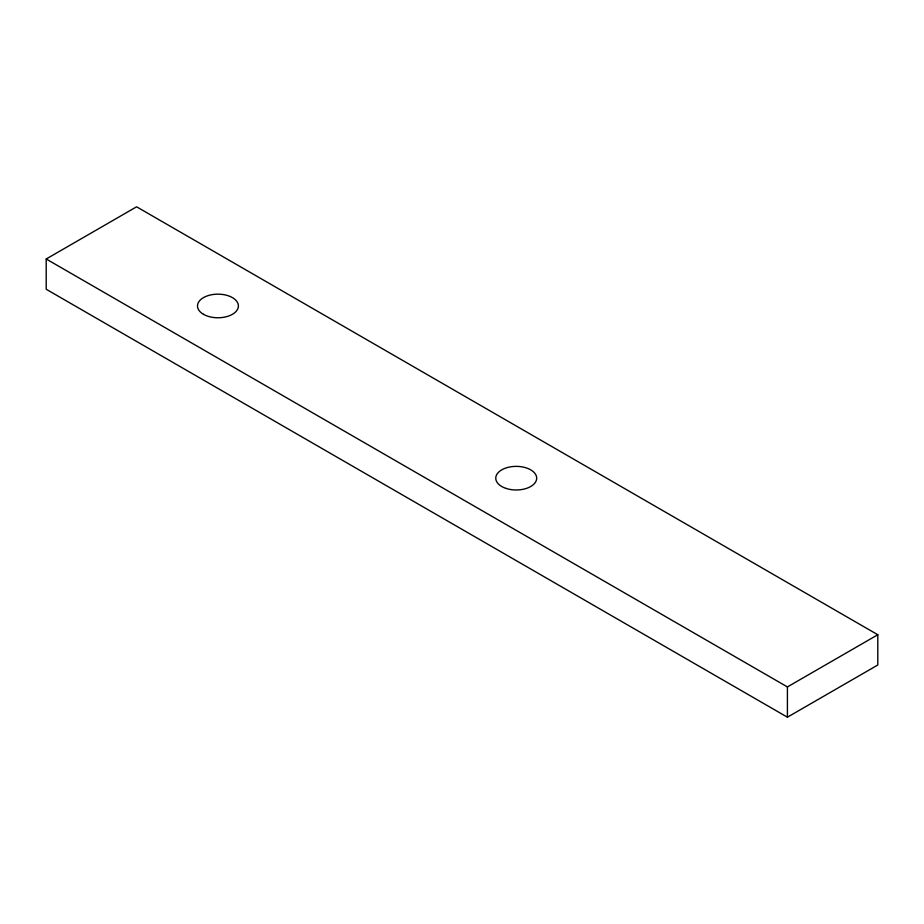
<?xml version="1.0" encoding="UTF-8"?>
<svg xmlns="http://www.w3.org/2000/svg" width="924" height="924" viewBox="0 0 924 924"><rect width="100%" height="100%" fill="white"/><g stroke="black" fill="none" stroke-linecap="round" stroke-linejoin="round"><path stroke-width="1.39" d="M46.2 258.997L136.59 206.803L877.8 634.742L877.8 665.003L787.41 717.197L46.2 289.258L46.2 258.997L787.41 686.925L877.8 634.742M787.41 686.925L787.41 717.197M203.476 314.31A20.455 11.804 0 0 0 237.699 309.02A20.455 11.804 0 0 0 212.647 294.56A20.455 11.804 0 0 0 203.476 314.31M506.006 488.403A20.455 11.804 0 0 0 536.682 478.182A20.455 11.804 0 0 0 506.006 467.948A20.455 11.804 0 0 0 506.006 488.403"/></g></svg>
